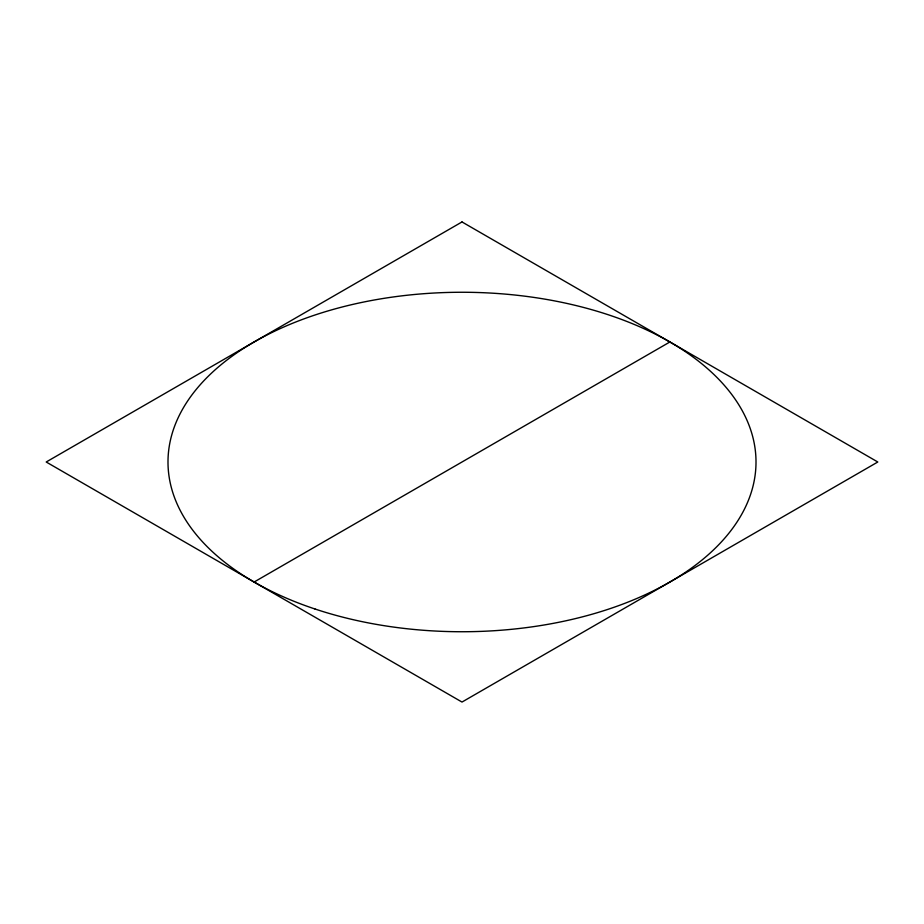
<?xml version="1.0" encoding="UTF-8"?>
<svg xmlns="http://www.w3.org/2000/svg" width="924" height="924" viewBox="0 0 924 924"><rect width="100%" height="100%" fill="white"/><g stroke="black" fill="none" stroke-linecap="round" stroke-linejoin="round"><path stroke-width="1.39" d="M254.1 582.028L669.9 341.972M462 221.945L46.2 462L462 702.055L877.8 462L462 221.945M314.992 608.997A294.005 169.739 0 0 0 756.005 462A294.005 169.739 0 0 0 314.992 315.003A294.005 169.739 0 0 0 314.992 608.997"/></g></svg>
